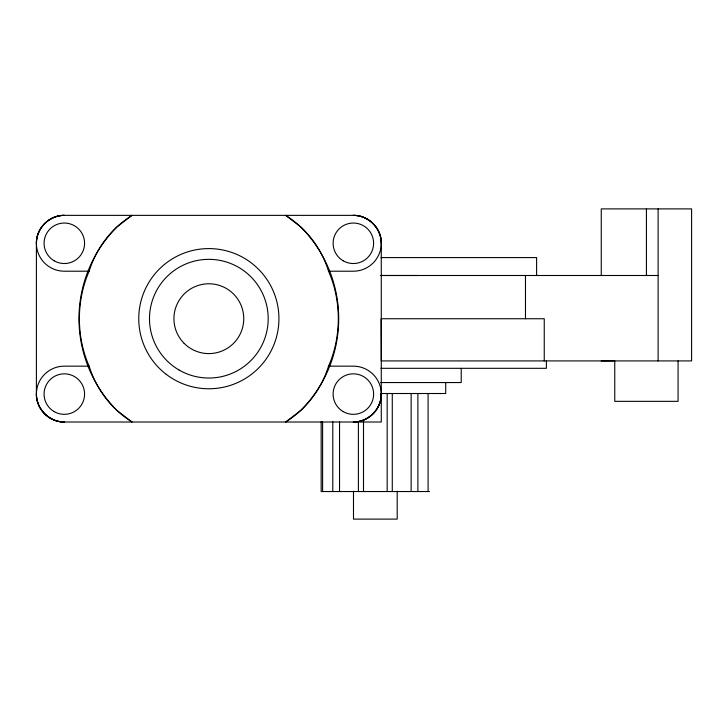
<?xml version="1.0" encoding="UTF-8"?>
<svg xmlns="http://www.w3.org/2000/svg" width="728" height="728" viewBox="0 0 728 728"><rect width="100%" height="100%" fill="white"/><g stroke="black" fill="none" stroke-linecap="round" stroke-linejoin="round"><path stroke-width="1.09" d="M658.112 360.915L658.121 208.891M36.4 243.289C36.091 228.355 49.395 215.042 64.328 215.361L353.362 215.361C368.286 215.042 381.599 228.355 381.281 243.289L381.281 422.012L64.328 422.012C49.395 422.322 36.091 409.009 36.4 394.085L36.4 243.289C36.309 228.337 49.377 215.27 64.328 215.361A27.928 27.928 0 0 0 36.4 243.289A27.928 27.928 0 0 0 64.328 271.207L89.153 271.207A101.192 101.192 0 0 1 132.014 215.361L117.017 226.863A129.857 129.857 0 0 0 117.017 410.51L132.014 422.012A101.192 101.192 0 0 1 89.153 366.157C76.122 336.627 76.122 300.746 89.153 271.207M328.528 366.157C341.569 336.627 341.569 300.746 328.528 271.207A101.192 101.192 0 0 0 285.667 215.361L300.664 226.863A129.857 129.857 0 0 1 300.664 410.51L285.667 422.012A101.192 101.192 0 0 0 328.528 366.157L353.362 366.157A27.928 27.928 0 0 1 381.281 394.085C381.599 409.009 368.286 422.322 353.362 422.012A27.928 27.928 0 0 0 381.281 394.085C381.381 409.036 368.304 422.104 353.362 422.012M601.246 360.915L614.478 360.87M380.981 257.585L536.609 257.585L536.609 275.493M328.528 271.207L353.362 271.207A27.928 27.928 0 0 0 381.281 243.289C381.381 228.337 368.304 215.27 353.362 215.361A27.928 27.928 0 0 1 381.281 243.289M658.121 275.493L380.981 275.493L418.527 275.493M381.281 318.746L544.244 318.746L544.244 360.915M89.153 366.157L64.328 366.157A27.928 27.928 0 0 0 36.4 394.085C36.309 409.036 49.377 422.104 64.328 422.012A27.928 27.928 0 0 1 36.4 394.085M380.899 368.313L546.382 368.313L546.382 360.915M380.699 382.555L461.215 382.555L461.215 368.313M380.699 393.511L445.709 393.511L445.709 382.555M429.511 491.536L321.166 491.536L321.166 421.685M381.108 319.228L381.281 360.924L691.591 360.915L691.6 208.891L601.255 208.891L601.255 275.493M678.077 360.915L678.077 401.337L614.76 401.337L614.76 360.915M646.428 208.891L646.428 275.493M525.48 275.493L525.48 318.746M428.082 393.511L428.082 491.536M417.89 393.511L417.89 491.536M411.138 393.511L411.138 491.536M397.188 491.227L397.188 519.11L353.49 519.11L353.49 491.227M392.274 393.511L392.274 491.536M387.178 393.511L387.178 491.536M363.5 419.428L363.5 491.536M358.404 421.685L358.404 491.536M339.539 421.685L339.539 491.536M332.787 421.685L332.787 491.536M322.595 421.685L322.595 491.536M179.17 370.079A59.341 59.341 0 0 0 268.186 318.682A59.341 59.341 0 0 0 179.17 267.294A59.341 59.341 0 0 0 179.17 370.079M184.157 343.37A34.908 34.908 0 0 0 242.561 327.718A34.908 34.908 0 0 0 199.809 284.966A34.908 34.908 0 0 0 184.157 343.37M166.175 374.292A70.097 70.097 0 0 0 278.333 327.837A70.097 70.097 0 0 0 182.018 253.926A70.097 70.097 0 0 0 166.175 374.292M54.2 411.62A20.248 20.248 0 0 0 84.575 394.085A20.248 20.248 0 0 0 54.2 376.549A20.248 20.248 0 0 0 54.2 411.62M54.2 260.815A20.248 20.248 0 0 0 84.575 243.289A20.248 20.248 0 0 0 54.2 225.753A20.248 20.248 0 0 0 54.2 260.815M343.234 411.62A20.248 20.248 0 0 0 373.61 394.085A20.248 20.248 0 0 0 343.234 376.549A20.248 20.248 0 0 0 343.234 411.62M343.234 260.815A20.248 20.248 0 0 0 373.61 243.289A20.248 20.248 0 0 0 343.234 225.753A20.248 20.248 0 0 0 343.234 260.815"/></g></svg>
